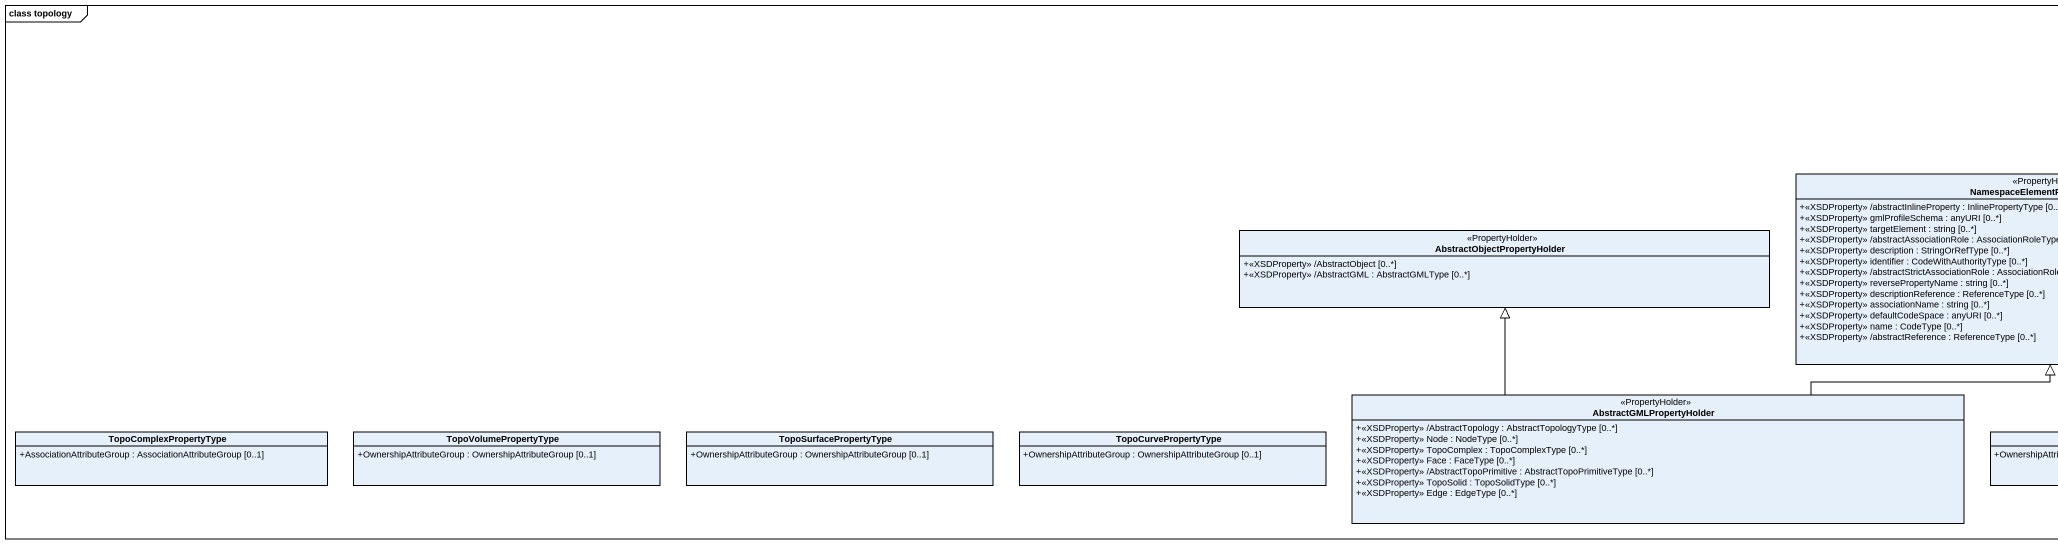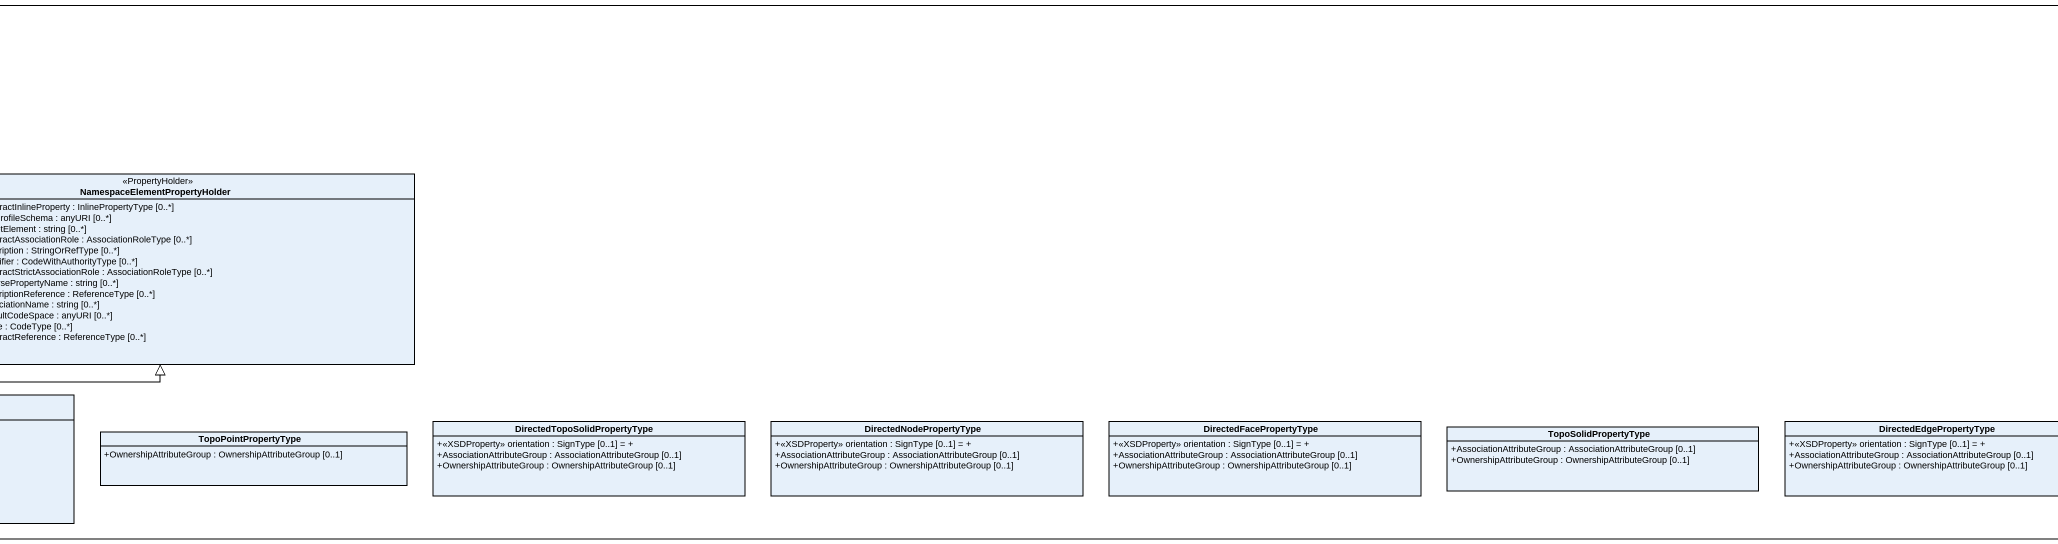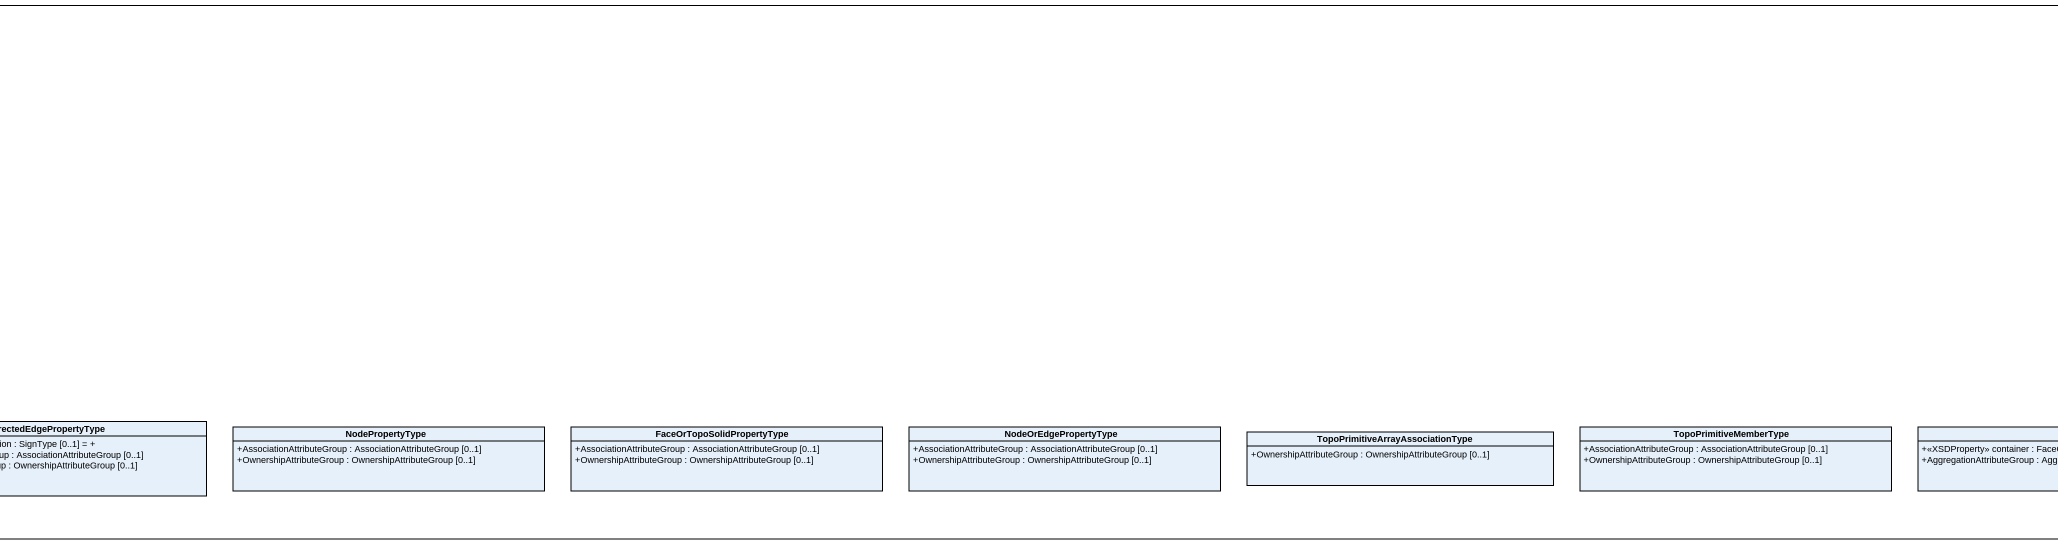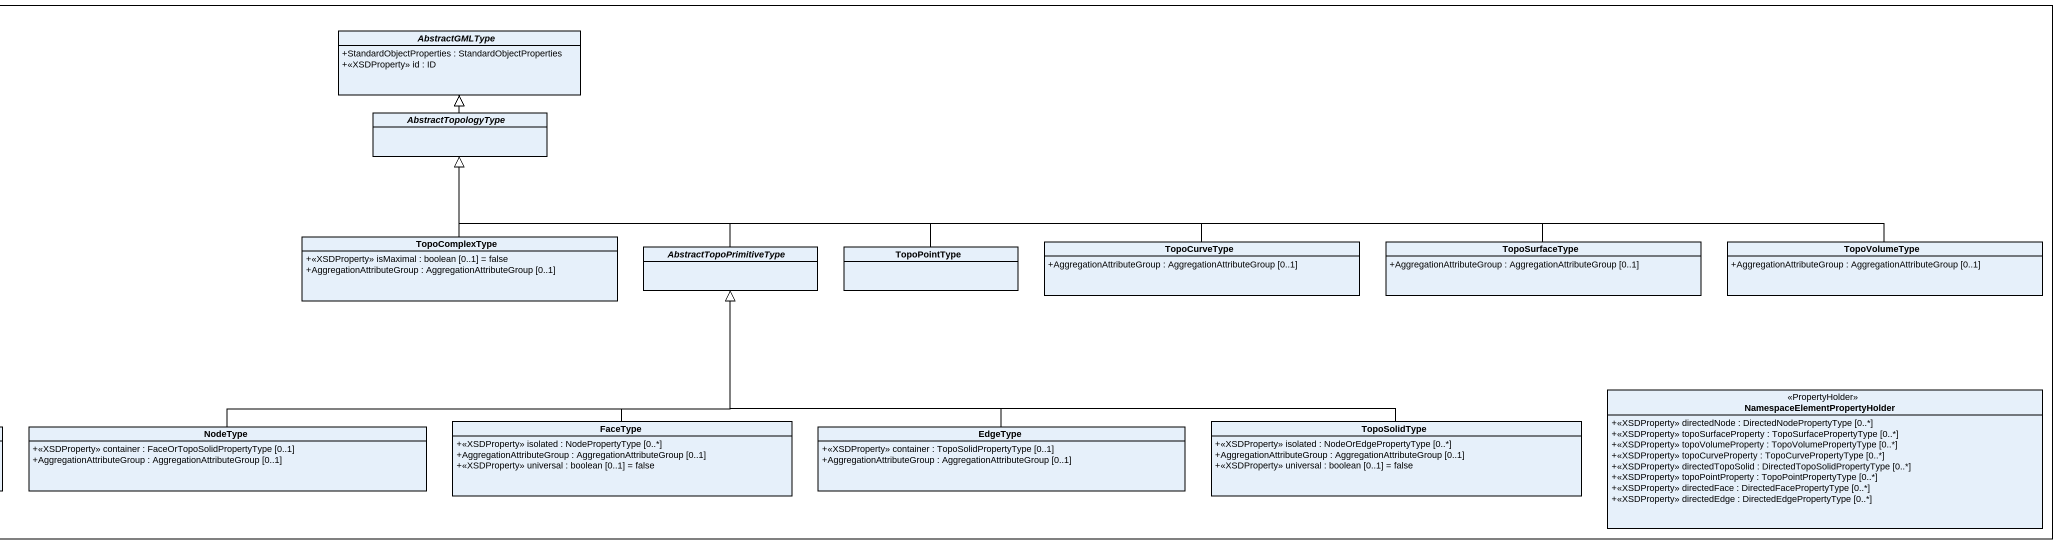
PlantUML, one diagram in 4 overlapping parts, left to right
@startuml
mainframe class topology
hide circle
hide empty members
skinparam classAttributeIconSize 0
abstract class AbstractGMLType {
  +StandardObjectProperties : StandardObjectProperties
  +<<XSDProperty>> id : ID
}
abstract class AbstractTopologyType
class "NamespaceElementPropertyHolder" as NamespaceElementPropertyHold <<PropertyHolder>> {
  +<<XSDProperty>> /abstractInlineProperty : InlinePropertyType [0..*]
  +<<XSDProperty>> gmlProfileSchema : anyURI [0..*]
  +<<XSDProperty>> targetElement : string [0..*]
  +<<XSDProperty>> /abstractAssociationRole : AssociationRoleType [0..*]
  +<<XSDProperty>> description : StringOrRefType [0..*]
  +<<XSDProperty>> identifier : CodeWithAuthorityType [0..*]
  +<<XSDProperty>> /abstractStrictAssociationRole : AssociationRoleType [0..*]
  +<<XSDProperty>> reversePropertyName : string [0..*]
  +<<XSDProperty>> descriptionReference : ReferenceType [0..*]
  +<<XSDProperty>> associationName : string [0..*]
  +<<XSDProperty>> defaultCodeSpace : anyURI [0..*]
  +<<XSDProperty>> name : CodeType [0..*]
  +<<XSDProperty>> /abstractReference : ReferenceType [0..*]
}
class AbstractObjectPropertyHolder <<PropertyHolder>> {
  +<<XSDProperty>> /AbstractObject [0..*]
  +<<XSDProperty>> /AbstractGML : AbstractGMLType [0..*]
}
class TopoComplexType {
  +<<XSDProperty>> isMaximal : boolean [0..1] = false
  +AggregationAttributeGroup : AggregationAttributeGroup [0..1]
}
abstract class AbstractTopoPrimitiveType
class TopoPointType
class TopoCurveType {
  +AggregationAttributeGroup : AggregationAttributeGroup [0..1]
}
class TopoSurfaceType {
  +AggregationAttributeGroup : AggregationAttributeGroup [0..1]
}
class TopoVolumeType {
  +AggregationAttributeGroup : AggregationAttributeGroup [0..1]
}
class "NamespaceElementPropertyHolder" as NamespaceElementPropertyHold_2 <<PropertyHolder>> {
  +<<XSDProperty>> directedNode : DirectedNodePropertyType [0..*]
  +<<XSDProperty>> topoSurfaceProperty : TopoSurfacePropertyType [0..*]
  +<<XSDProperty>> topoVolumeProperty : TopoVolumePropertyType [0..*]
  +<<XSDProperty>> topoCurveProperty : TopoCurvePropertyType [0..*]
  +<<XSDProperty>> directedTopoSolid : DirectedTopoSolidPropertyType [0..*]
  +<<XSDProperty>> topoPointProperty : TopoPointPropertyType [0..*]
  +<<XSDProperty>> directedFace : DirectedFacePropertyType [0..*]
  +<<XSDProperty>> directedEdge : DirectedEdgePropertyType [0..*]
}
class AbstractGMLPropertyHolder <<PropertyHolder>> {
  +<<XSDProperty>> /AbstractTopology : AbstractTopologyType [0..*]
  +<<XSDProperty>> Node : NodeType [0..*]
  +<<XSDProperty>> TopoComplex : TopoComplexType [0..*]
  +<<XSDProperty>> Face : FaceType [0..*]
  +<<XSDProperty>> /AbstractTopoPrimitive : AbstractTopoPrimitiveType [0..*]
  +<<XSDProperty>> TopoSolid : TopoSolidType [0..*]
  +<<XSDProperty>> Edge : EdgeType [0..*]
}
class "DirectedTopoSolidPropertyType" as DirectedTopoSolidPropertyTyp {
  +<<XSDProperty>> orientation : SignType [0..1] = +
  +AssociationAttributeGroup : AssociationAttributeGroup [0..1]
  +OwnershipAttributeGroup : OwnershipAttributeGroup [0..1]
}
class DirectedNodePropertyType {
  +<<XSDProperty>> orientation : SignType [0..1] = +
  +AssociationAttributeGroup : AssociationAttributeGroup [0..1]
  +OwnershipAttributeGroup : OwnershipAttributeGroup [0..1]
}
class DirectedFacePropertyType {
  +<<XSDProperty>> orientation : SignType [0..1] = +
  +AssociationAttributeGroup : AssociationAttributeGroup [0..1]
  +OwnershipAttributeGroup : OwnershipAttributeGroup [0..1]
}
class TopoSolidPropertyType {
  +AssociationAttributeGroup : AssociationAttributeGroup [0..1]
  +OwnershipAttributeGroup : OwnershipAttributeGroup [0..1]
}
class DirectedEdgePropertyType {
  +<<XSDProperty>> orientation : SignType [0..1] = +
  +AssociationAttributeGroup : AssociationAttributeGroup [0..1]
  +OwnershipAttributeGroup : OwnershipAttributeGroup [0..1]
}
class NodePropertyType {
  +AssociationAttributeGroup : AssociationAttributeGroup [0..1]
  +OwnershipAttributeGroup : OwnershipAttributeGroup [0..1]
}
class FaceOrTopoSolidPropertyType {
  +AssociationAttributeGroup : AssociationAttributeGroup [0..1]
  +OwnershipAttributeGroup : OwnershipAttributeGroup [0..1]
}
class NodeOrEdgePropertyType {
  +AssociationAttributeGroup : AssociationAttributeGroup [0..1]
  +OwnershipAttributeGroup : OwnershipAttributeGroup [0..1]
}
class TopoPrimitiveMemberType {
  +AssociationAttributeGroup : AssociationAttributeGroup [0..1]
  +OwnershipAttributeGroup : OwnershipAttributeGroup [0..1]
}
class NodeType {
  +<<XSDProperty>> container : FaceOrTopoSolidPropertyType [0..1]
  +AggregationAttributeGroup : AggregationAttributeGroup [0..1]
}
class FaceType {
  +<<XSDProperty>> isolated : NodePropertyType [0..*]
  +AggregationAttributeGroup : AggregationAttributeGroup [0..1]
  +<<XSDProperty>> universal : boolean [0..1] = false
}
class EdgeType {
  +<<XSDProperty>> container : TopoSolidPropertyType [0..1]
  +AggregationAttributeGroup : AggregationAttributeGroup [0..1]
}
class TopoSolidType {
  +<<XSDProperty>> isolated : NodeOrEdgePropertyType [0..*]
  +AggregationAttributeGroup : AggregationAttributeGroup [0..1]
  +<<XSDProperty>> universal : boolean [0..1] = false
}
class TopoComplexPropertyType {
  +AssociationAttributeGroup : AssociationAttributeGroup [0..1]
}
class TopoVolumePropertyType {
  +OwnershipAttributeGroup : OwnershipAttributeGroup [0..1]
}
class TopoSurfacePropertyType {
  +OwnershipAttributeGroup : OwnershipAttributeGroup [0..1]
}
class TopoCurvePropertyType {
  +OwnershipAttributeGroup : OwnershipAttributeGroup [0..1]
}
class TopoPointPropertyType {
  +OwnershipAttributeGroup : OwnershipAttributeGroup [0..1]
}
class "TopoPrimitiveArrayAssociationType" as TopoPrimitiveArrayAssociatio {
  +OwnershipAttributeGroup : OwnershipAttributeGroup [0..1]
}
AbstractTopologyType -up-|> AbstractGMLType
TopoComplexType -up-|> AbstractTopologyType
AbstractTopoPrimitiveType -left-|> AbstractTopologyType
TopoPointType -left-|> AbstractTopologyType
TopoCurveType -left-|> AbstractTopologyType
TopoSurfaceType -left-|> AbstractTopologyType
TopoVolumeType -left-|> AbstractTopologyType
AbstractGMLPropertyHolder -right-|> NamespaceElementPropertyHold
AbstractGMLPropertyHolder -up-|> AbstractObjectPropertyHolder
NodeType -right-|> AbstractTopoPrimitiveType
FaceType -up-|> AbstractTopoPrimitiveType
EdgeType -up-|> AbstractTopoPrimitiveType
TopoSolidType -left-|> AbstractTopoPrimitiveType
@enduml
